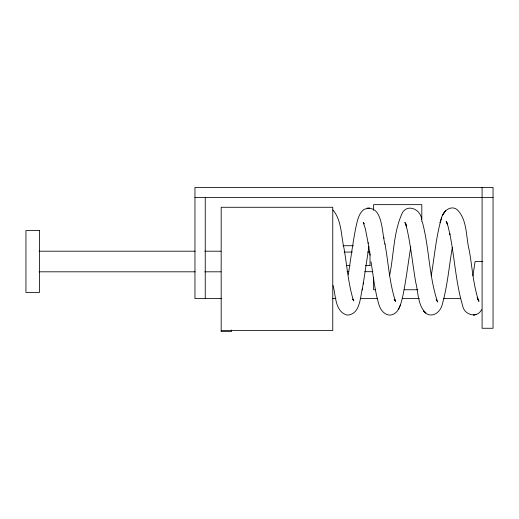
<?xml version="1.0" encoding="UTF-8"?>
<svg xmlns="http://www.w3.org/2000/svg" width="519" height="519" viewBox="0 0 519 519"><rect width="100%" height="100%" fill="white"/><g stroke="black" fill="none" stroke-linecap="round" stroke-linejoin="round"><path stroke-width="0.78" d="M389.542 275.771C393.96 254.771 393.305 231.987 402.595 212.355C408.524 203.442 421.13 210.065 421.603 219.446M431.198 275.842C434.552 256.451 436.018 236.619 441.585 217.675C443.116 211.233 450.764 204.784 457.057 209.553C467.651 219.913 465.757 237.092 469.293 250.528C472.29 267.421 473.224 284.899 478.739 301.228L477.201 297.303L477.811 298.86M348.307 274.57C350.779 258.955 352.725 243.242 355.794 227.731C357.286 221.269 358.389 213.731 363.975 209.391C383.288 202.507 381.595 233.368 385.001 244.131M368.957 246.525L363.196 284.029M452.309 247.524C449.065 266.318 447.54 285.495 442.396 303.92C441.189 310.686 434.228 317.557 427.15 314.073C417.652 306.898 418.47 292.995 415.758 282.498C412.417 263.152 410.665 243.489 405.916 224.416L406.63 226.822L404.852 222.379L406.098 224.02M472.913 275.874L475.099 261.505L482.676 261.505M410.782 246.804C408.064 263.535 406.118 280.403 402.621 296.998C400.882 303.407 399.546 311.789 392.611 314.631C386.24 316.798 380.706 310.803 379.091 305.12C374.783 291.049 373.401 276.296 371.02 261.829M333.042 285.547C335.89 295.343 334.833 311.77 347.12 315.104C360.212 314.637 360.069 297.562 362.463 288.246M362.171 289.972L363.417 282.725M440.534 221.217L440.086 222.755L441.585 217.675M398.436 309.519L400.603 304.426M481.6 309.642C477.331 318.582 464.297 315.059 462.734 306.028C455.695 282.407 454.663 257.482 449.72 233.401L449.915 234.406L448.053 226.278L446.21 221.315L447.689 224.013L446.84 222.949M369.794 207.937L367.024 208.138M194.956 197.583L493.05 197.583M343.014 245.727L353.497 245.727M39.12 251.202L195.138 251.202M204.836 251.202L221.003 251.202M344.136 252.078L352.356 252.078M367.601 252.078L370.028 252.078M346.562 265.637L349.975 265.598M365.48 265.598L370.028 265.598M347.049 271.684L348.658 271.684M364.792 271.684L372.863 271.684M39.12 271.813L195.138 271.813M204.836 271.813L221.003 271.813M375.218 289.758L373.609 289.758L373.609 277.594M404.132 289.758L417.789 289.758M221.691 298.542L194.956 298.542L194.956 187.398L493.05 187.398L493.05 328.268L482.093 328.268L482.093 187.398M332.66 298.542L335.903 298.542M360.205 298.542L377.216 298.542M402.329 298.542L419.339 298.542M443.635 298.542L460.651 298.542M221.172 330.506L332.77 330.506L332.77 207.276L221.172 207.276L221.172 331.602L231.448 331.602L231.448 329.987M363.365 223.073L364.215 223.851L363.281 222.515L365.376 228.84L368.179 243.307M436.142 299.366L437.601 302.032C428.889 276.199 429.349 248.173 422.323 221.86M332.958 209.974C341.729 220.393 341.009 235.438 343.967 248.095C347.016 265.598 348.204 283.569 353.465 300.605L352.914 299.087L353.802 300.851L352.907 299.411M394.109 299.223L395.627 301.078L394.745 299.586L395.407 301.176C389.373 282.608 388.446 262.828 384.936 243.703M477.986 299.56L478.979 301.052L478.09 299.599M368.068 242.626L370.034 255.186M383.924 237.527L384.034 238.208M421.804 221.665L421.804 204.648L373.609 204.648L373.609 210.318M370.028 253.674L370.028 265.637M205.245 197.583L205.245 298.542M444.413 212.362L442.636 215.054L445.523 210.72L444.413 212.362M476.526 314.358L473.73 315.065L476.526 314.358M39.47 230.585L25.95 230.585L25.95 292.431L39.47 292.431L39.47 230.585M424.574 311.919L423.381 310.68L425.697 313.106L424.574 311.919"/></g></svg>
